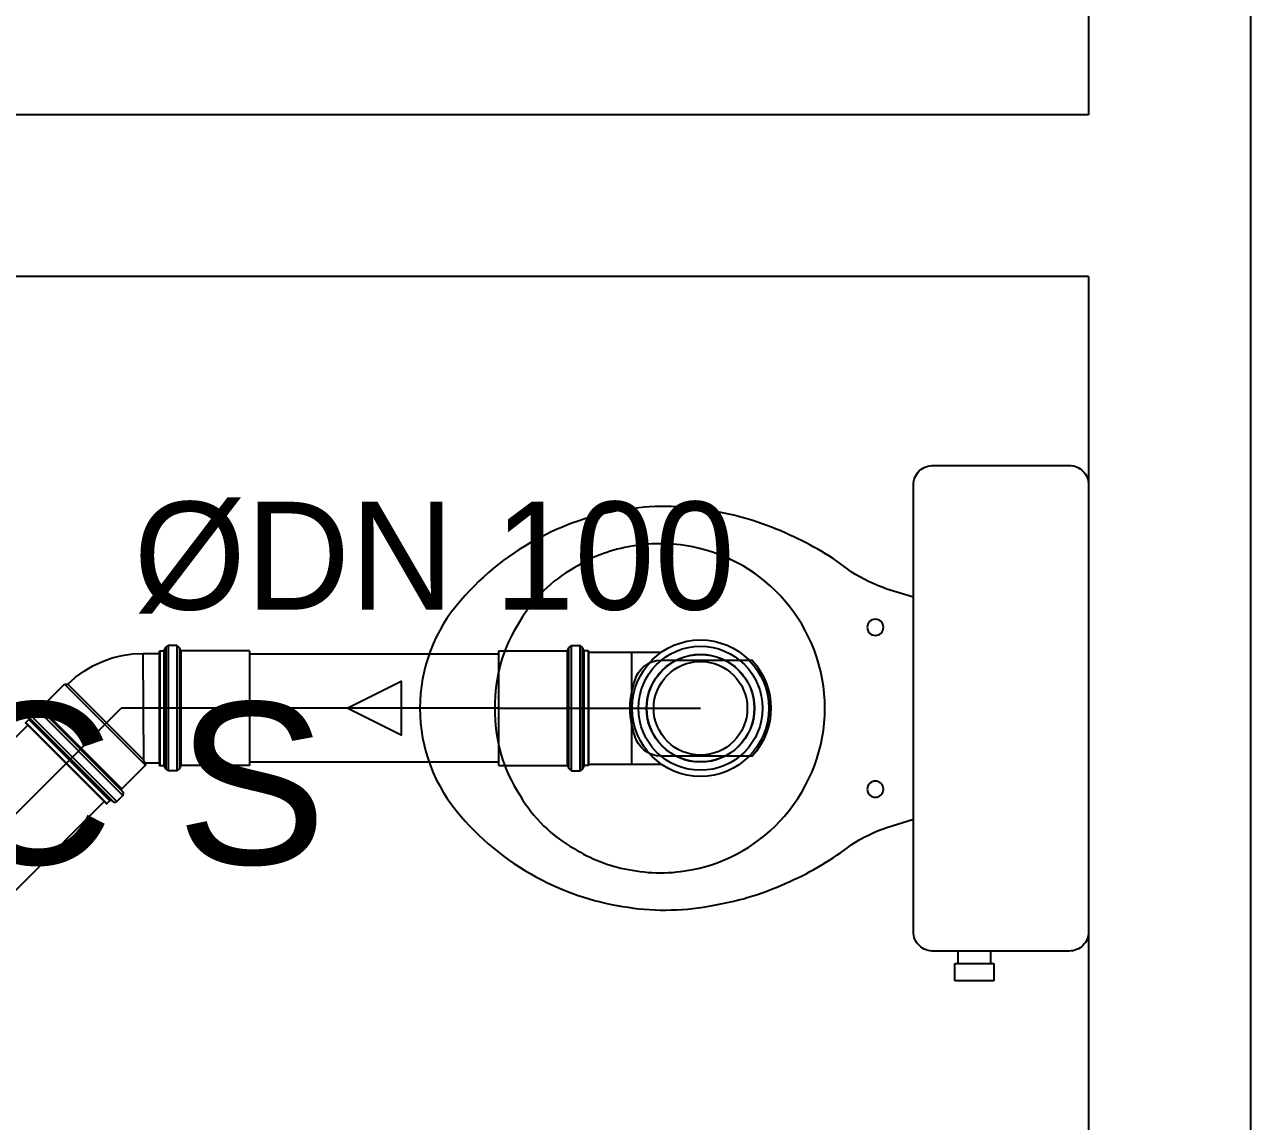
# Model space of a CAD drawing. Header units: millimetres. Extents: x -1292 to 2253, y 326 to 453.
# Drawn here: x 2098.012 to 2099.149, y 347.838 to 348.855 of the extents above; entities that cross this region are included whole.
import ezdxf
from ezdxf.enums import TextEntityAlignment as Align

# ---------------------------------------------------------------- set-up
doc = ezdxf.new("R2010")
doc.units = ezdxf.units.MM
doc.header["$LTSCALE"] = 0.5
doc.linetypes.add('HIDDENX2', pattern=[0.75, 0.5, -0.25])
for name, color, linetype in [('-HIDRO', 8, 'Continuous'), ('Eixo', 4, 'HIDDENX2'), ('Esgoto', 5, 'ByLayer'), ('TEXTO', 7, 'Continuous')]:
    doc.layers.add(name, color=color, linetype=linetype)
doc.styles.add('CARIMBO_DADOS', font='arial.ttf', dxfattribs={"height": 0.1})

# ---------------------------------------------------------------- blocks, each defined once
blk = doc.blocks.new('Bacia01cx')
at = {"layer": '-HIDRO'}
for p, q in [((0.091, -0.225), (0.091, -0.2365)), ((0.121, -0.2365), (0.121, -0.225)), ((0.124, -0.2365), (0.088, -0.2365)), ((0.088, -0.2365), (0.088, -0.2525)), ((0.124, -0.2525), (0.124, -0.2365)), ((0.088, -0.2525), (0.106, -0.2525)), ((0.106, -0.2525), (0.124, -0.2525))]:
    blk.add_line(p, q, dxfattribs=at)
for points in [[(0, 0), (0, -0.207, 0.418036), (0.018, -0.225), (0.1435, -0.225, 0.424217), (0.1625, -0.207), (0.1625, 0.2066, 0.430132), (0.1435, 0.225), (0.121, 0.225), (0.091, 0.225), (0.018, 0.225, 0.418036), (0, 0.207)], [(0.2445, 0, -0.18052), (0.282, 0.1, -0.167158), (0.367, 0.1495, -0.1), (0.427, 0.1495, -0.096291), (0.477, 0.13, -0.13332), (0.527, 0.081, -0.150886), (0.5505, 0, -0.150886), (0.527, -0.081, -0.13332), (0.477, -0.13, -0.096291), (0.427, -0.1495, -0.1), (0.367, -0.1495, -0.167158), (0.282, -0.1, -0.18052)], [(0.419, 0.03, 0.276984), (0.397, 0.0445), (0.312, 0.0445, 0.393258), (0.312, -0.0445), (0.397, -0.0445, 0.276984), (0.419, -0.03, 0.2)]]:
    blk.add_lwpolyline(points, format="xyb", close=True, dxfattribs=at)
blk.add_lwpolyline([(0.1625, 0.1028), (0.187, 0.1105, 0.060779), (0.22, 0.1265, -0.06199), (0.277, 0.1605, -0.067868), (0.347, 0.1825, -0.08648), (0.427, 0.1845, -0.085166), (0.507, 0.159, -0.098298), (0.582, 0.1, -0.182004), (0.62, 0, -0.182004), (0.582, -0.1, -0.098298), (0.507, -0.159, -0.085166), (0.427, -0.1845, -0.08648), (0.347, -0.1825, -0.067868), (0.277, -0.1605, -0.06199), (0.22, -0.1265, 0.060779), (0.187, -0.1105), (0.1625, -0.1028)], format="xyb", dxfattribs=at)
for centre in [(0.1977, 0.075), (0.1977, -0.075)]:
    blk.add_circle(centre, 0.0075, dxfattribs=at)

msp = doc.modelspace()

# ---------------------------------------------------------------- linework, layer by layer
at = {"layer": '-HIDRO', "ltscale": 0.05}
for p, q in [((2099.1487, 364.4712), (2099.1487, 339.4712)), ((2098.9987, 352.3712), (2098.9987, 348.7712)), ((2098.9987, 348.7712), (2097.0487, 348.7712)), ((2098.9987, 348.6212), (2097.1987, 348.6212)), ((2098.9987, 348.6212), (2098.9987, 346.9712))]:
    msp.add_line(p, q, dxfattribs=at)
at = {"layer": 'Eixo'}
for p, q in [((2098.0508, 348.17), (2098.1019, 348.2212)), ((2098.1872, 348.2212), (2098.1019, 348.2212)), ((2098.2207, 348.2212), (2098.179, 348.2212)), ((2098.1872, 348.2212), (2098.179, 348.2212)), ((2098.452, 348.2212), (2098.2207, 348.2212)), ((2098.452, 348.2212), (2098.4937, 348.2212)), ((2098.4855, 348.2212), (2098.4937, 348.2212)), ((2098.4855, 348.2212), (2098.6389, 348.2212)), ((2098.6389, 348.2212, 0.1637), (2098.6389, 348.2212)), ((2098.0508, 348.17), (2097.9007, 348.02))]:
    msp.add_line(p, q, dxfattribs=at)
at = {"layer": 'Esgoto', "color": 2}
for p, q in [((2098.1431, 348.2775), (2098.1455, 348.2794)), ((2098.1534, 348.2794), (2098.1455, 348.2794)), ((2098.1455, 348.2794), (2098.1455, 348.1631)), ((2098.1559, 348.2771), (2098.1534, 348.2794)), ((2098.1534, 348.2794), (2098.1534, 348.1631)), ((2098.5168, 348.2771), (2098.5192, 348.2794)), ((2098.5192, 348.2794), (2098.5272, 348.2794)), ((2098.5192, 348.1631), (2098.5192, 348.2794)), ((2098.5296, 348.2775), (2098.5272, 348.2794)), ((2098.5272, 348.1631), (2098.5272, 348.2794)), ((2098.0844, 348.2646), (2098.0935, 348.2678)), ((2098.0935, 348.2678), (2098.1029, 348.2701)), ((2098.1029, 348.2701), (2098.1124, 348.2715)), ((2098.1124, 348.2715), (2098.1221, 348.272)), ((2098.1221, 348.272), (2098.1372, 348.272)), ((2098.123, 348.1722), (2098.1221, 348.272)), ((2098.1372, 348.2739), (2098.1377, 348.2744)), ((2098.1372, 348.2739), (2098.1372, 348.1686)), ((2098.1377, 348.2744), (2098.1415, 348.2744)), ((2098.1377, 348.2744), (2098.1377, 348.1681)), ((2098.1415, 348.2744), (2098.1431, 348.2775)), ((2098.1415, 348.2744), (2098.1415, 348.1681)), ((2098.1431, 348.2775), (2098.1431, 348.1649)), ((2098.1571, 348.2743), (2098.1559, 348.2771)), ((2098.1559, 348.2771), (2098.1559, 348.1653)), ((2098.2207, 348.2743), (2098.1571, 348.2743)), ((2098.1571, 348.2743), (2098.1571, 348.1682)), ((2098.2207, 348.2743), (2098.2207, 348.1682)), ((2098.452, 348.2743), (2098.5156, 348.2743)), ((2098.452, 348.1682), (2098.452, 348.2743)), ((2098.5156, 348.2743), (2098.5168, 348.2771)), ((2098.5156, 348.1682), (2098.5156, 348.2743)), ((2098.5168, 348.1653), (2098.5168, 348.2771)), ((2098.5312, 348.2744), (2098.5296, 348.2775)), ((2098.5296, 348.1649), (2098.5296, 348.2775)), ((2098.535, 348.2744), (2098.5312, 348.2744)), ((2098.5312, 348.1681), (2098.5312, 348.2744)), ((2098.5355, 348.2739), (2098.535, 348.2744)), ((2098.535, 348.1681), (2098.535, 348.2744)), ((2098.5355, 348.1686), (2098.5355, 348.2739)), ((2098.5752, 348.2729), (2098.5355, 348.2729)), ((2098.6024, 348.2729), (2098.5752, 348.2729)), ((2098.5752, 348.1695), (2098.5752, 348.2729)), ((2098.0596, 348.2499), (2098.0674, 348.2556)), ((2098.0674, 348.2556), (2098.0757, 348.2605)), ((2098.0757, 348.2605), (2098.0844, 348.2646)), ((2098.0273, 348.2216), (2098.0492, 348.2435)), ((2098.0492, 348.2435), (2098.0524, 348.2435)), ((2098.0492, 348.2435), (2098.1243, 348.1685)), ((2098.0524, 348.2435), (2098.0596, 348.2499)), ((2098.0524, 348.2435), (2098.1227, 348.1732)), ((2098.0156, 348.217), (2098.0212, 348.2227)), ((2098.0212, 348.2227), (2098.1034, 348.1404)), ((2098.0245, 348.2228), (2098.026, 348.2216)), ((2098.0245, 348.2228), (2098.1035, 348.1438)), ((2098.026, 348.2216), (2098.1023, 348.1453)), ((2098.0273, 348.2216), (2098.1024, 348.1466)), ((2098.6389, 348.2212, 0.1637), (2098.6389, 348.2212)), ((2098.0136, 348.208), (2098.0162, 348.2107)), ((2098.0164, 348.2119), (2098.0152, 348.214)), ((2098.0152, 348.214), (2098.0948, 348.1344)), ((2098.0156, 348.217), (2098.0978, 348.1348)), ((2098.0162, 348.2107), (2098.0914, 348.1355)), ((2098.0164, 348.2119), (2098.0926, 348.1357)), ((2098.0136, 348.208), (2098.0887, 348.1328)), ((2098.0136, 348.2073), (2098.088, 348.1328)), ((2098.1243, 348.1685), (2098.1024, 348.1466)), ((2098.1229, 348.173), (2098.1227, 348.1732)), ((2098.123, 348.1726), (2098.1229, 348.173)), ((2098.1239, 348.1709), (2098.123, 348.1722)), ((2098.1243, 348.1704), (2098.1239, 348.1709)), ((2098.1243, 348.1704), (2098.1243, 348.1685)), ((2098.1372, 348.1704), (2098.1243, 348.1704)), ((2098.1243, 348.1704), (2098.1243, 348.1704)), ((2098.1372, 348.1686), (2098.1377, 348.1681)), ((2098.1377, 348.1681), (2098.1415, 348.1681)), ((2098.1415, 348.1681), (2098.1431, 348.1649)), ((2098.1431, 348.1649), (2098.1455, 348.1631)), ((2098.1559, 348.1653), (2098.1534, 348.1631)), ((2098.1571, 348.1682), (2098.1559, 348.1653)), ((2098.2207, 348.1682), (2098.1571, 348.1682)), ((2098.452, 348.1682), (2098.5156, 348.1682)), ((2098.5156, 348.1682), (2098.5168, 348.1653)), ((2098.5168, 348.1653), (2098.5192, 348.1631)), ((2098.5296, 348.1649), (2098.5272, 348.1631)), ((2098.5312, 348.1681), (2098.5296, 348.1649)), ((2098.535, 348.1681), (2098.5312, 348.1681)), ((2098.5355, 348.1686), (2098.535, 348.1681)), ((2098.5355, 348.1695), (2098.5752, 348.1695)), ((2098.5752, 348.1695), (2098.6024, 348.1695)), ((2098.1534, 348.1631), (2098.1455, 348.1631)), ((2098.5192, 348.1631), (2098.5272, 348.1631)), ((2098.1023, 348.1453), (2098.1035, 348.1438)), ((2098.0914, 348.1355), (2098.0887, 348.1328)), ((2098.0948, 348.1344), (2098.0926, 348.1357)), ((2098.1034, 348.1404), (2098.0978, 348.1348))]:
    msp.add_line(p, q, dxfattribs=at)
for points in [[(2098.0212, 348.2227, -0.497852), (2098.0245, 348.2228)], [(2098.0273, 348.2216, -0.497852), (2098.026, 348.2216)], [(2098.0152, 348.214, -0.498669), (2098.0156, 348.217)], [(2098.0164, 348.2119, -0.083683), (2098.0162, 348.2107)], [(2098.0136, 348.2073, -0.497333), (2098.0136, 348.208)], [(2098.1023, 348.1453, -0.497852), (2098.1024, 348.1466)], [(2098.1035, 348.1438, -0.079349), (2098.1034, 348.1404)], [(2098.0887, 348.1328, -0.497333), (2098.088, 348.1328)], [(2098.0914, 348.1355, -0.498669), (2098.0926, 348.1357)], [(2098.0978, 348.1348, -0.498669), (2098.0948, 348.1344)]]:
    msp.add_lwpolyline(points, format="xyb", dxfattribs=at)
at = {"layer": 'Esgoto', "color": 3}
for points in [[(2098.452, 348.2712, 0), (2098.2207, 348.2712, 0)], [(2098.3613, 348.2212, 0), (2098.3613, 348.2212, 0), (2098.3613, 348.1962, 0), (2098.3113, 348.2212, 0), (2098.3613, 348.2462, 0), (2098.3613, 348.2212, 0)], [(2098.0154, 348.2054, 0), (2097.8654, 348.0553, 0)], [(2098.452, 348.1712, 0), (2098.2207, 348.1712, 0)], [(2098.0861, 348.1347, 0), (2097.9361, 347.9846, 0)]]:
    msp.add_polyline3d(points, dxfattribs=at)
at = {"layer": 'Esgoto', "color": 2}
for radius in [0.0633, 0.0575, 0.05, 0.0498, 0.0434]:
    msp.add_circle((2098.6389, 348.2212), radius, dxfattribs=at)

# ---------------------------------------------------------------- block references
at = {"layer": '-HIDRO', "xscale": -1}
msp.add_blockref('Bacia01cx', (2098.9987, 348.2212), dxfattribs=at)

# ---------------------------------------------------------------- texts
at = {"layer": '-HIDRO', "insert": (2098.019, 348.1506), "char_height": 0.15, "attachment_point": 5, "style": 'CARIMBO_DADOS'}
msp.add_mtext('WC S', dxfattribs=at)
at = {"layer": 'TEXTO'}
msp.add_text('ØDN 100', height=0.1, dxfattribs=at).set_placement((2098.3921, 348.3626), align=Align.MIDDLE_CENTER)

doc.saveas('drawing.dxf')
